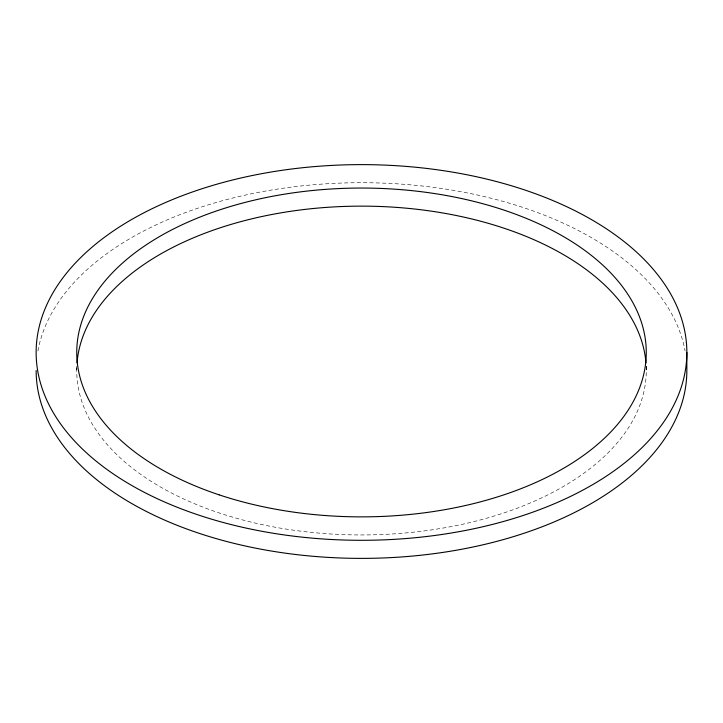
<?xml version="1.0" encoding="UTF-8"?>
<svg xmlns="http://www.w3.org/2000/svg" width="723" height="723" viewBox="0 0 723 723"><rect width="100%" height="100%" fill="white"/><g stroke="black" fill="none" stroke-linecap="round" stroke-linejoin="round"><path stroke-width="0.54" stroke-dasharray="3.62 2.71" d="M646.263 366.29L646.263 370.538M76.737 366.29L76.737 370.538M37.93 350.935A325.35 187.835 0 0 1 361.5 182.702A325.35 187.835 0 0 1 685.07 350.935M646.163 366.163A284.763 164.41 0 0 1 361.5 534.948A284.763 164.41 0 0 1 76.837 366.163"/><path stroke-width="1.08" d="M686.85 352.463A325.35 187.835 0 0 1 198.825 515.138A325.35 187.835 0 0 1 198.825 189.788A325.35 187.835 0 0 1 686.85 352.463L686.85 370.538A325.35 187.835 0 0 1 361.5 558.382A325.35 187.835 0 0 1 36.15 370.538M77.045 362.865A284.763 164.41 0 0 1 361.5 206.136A284.763 164.41 0 0 1 645.955 362.865M219.114 494.839A284.763 164.41 0 0 0 646.263 352.463A284.763 164.41 0 0 0 219.114 210.077A284.763 164.41 0 0 0 219.114 494.839"/></g></svg>
